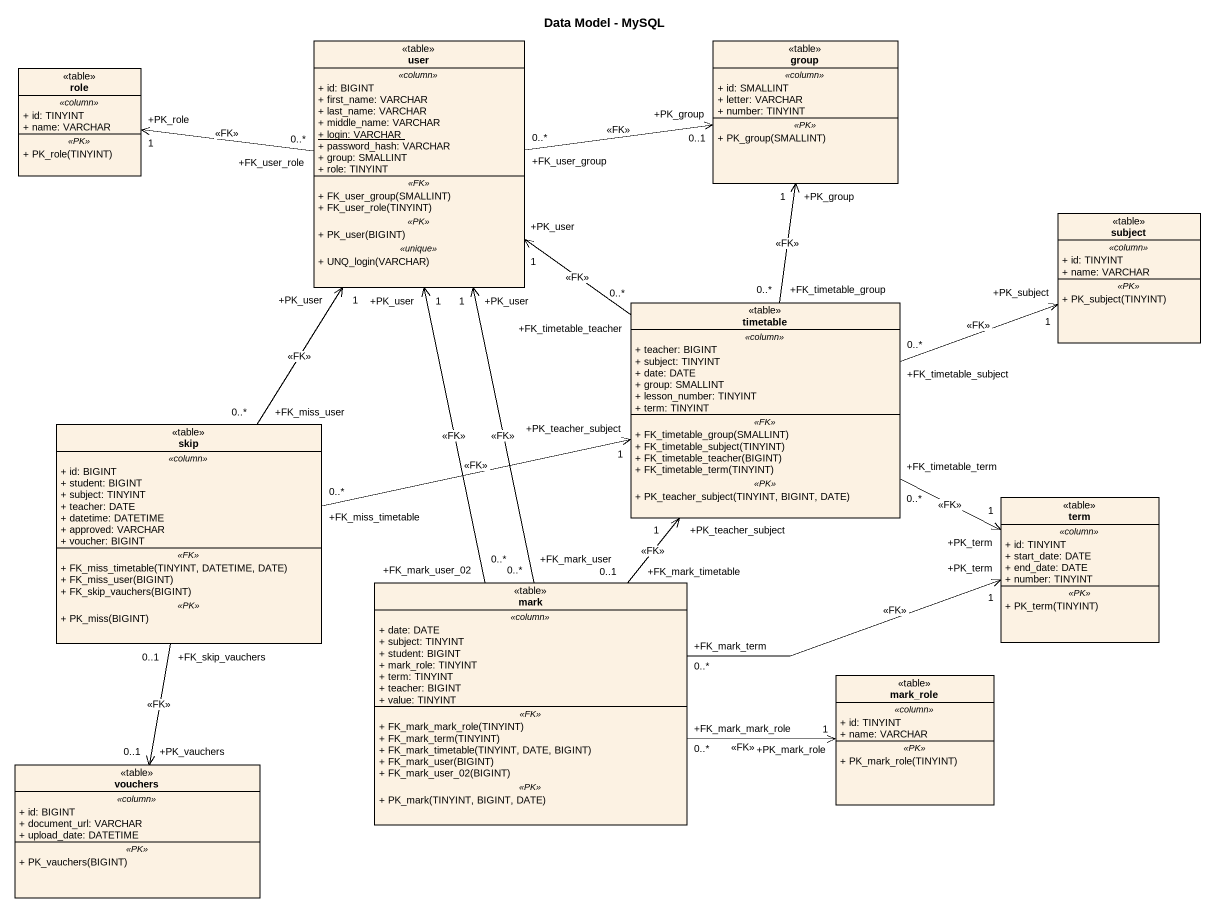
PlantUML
@startuml
title Data Model - MySQL
hide circle
hide empty members
skinparam classAttributeIconSize 0
class role <<table>> {
  .. <<column>> ..
  + id: TINYINT
  + name: VARCHAR
  .. <<PK>> ..
  + PK_role(TINYINT)
}
class user <<table>> {
  .. <<column>> ..
  + id: BIGINT
  + first_name: VARCHAR
  + last_name: VARCHAR
  + middle_name: VARCHAR
  {static} + login: VARCHAR
  + password_hash: VARCHAR
  + group: SMALLINT
  + role: TINYINT
  .. <<FK>> ..
  + FK_user_group(SMALLINT)
  + FK_user_role(TINYINT)
  .. <<PK>> ..
  + PK_user(BIGINT)
  .. <<unique>> ..
  + UNQ_login(VARCHAR)
}
class "group" as group_ <<table>> {
  .. <<column>> ..
  + id: SMALLINT
  + letter: VARCHAR
  + number: TINYINT
  .. <<PK>> ..
  + PK_group(SMALLINT)
}
class subject <<table>> {
  .. <<column>> ..
  + id: TINYINT
  + name: VARCHAR
  .. <<PK>> ..
  + PK_subject(TINYINT)
}
class timetable <<table>> {
  .. <<column>> ..
  + teacher: BIGINT
  + subject: TINYINT
  + date: DATE
  + group: SMALLINT
  + lesson_number: TINYINT
  + term: TINYINT
  .. <<FK>> ..
  + FK_timetable_group(SMALLINT)
  + FK_timetable_subject(TINYINT)
  + FK_timetable_teacher(BIGINT)
  + FK_timetable_term(TINYINT)
  .. <<PK>> ..
  + PK_teacher_subject(TINYINT, BIGINT, DATE)
}
class skip <<table>> {
  .. <<column>> ..
  + id: BIGINT
  + student: BIGINT
  + subject: TINYINT
  + teacher: DATE
  + datetime: DATETIME
  + approved: VARCHAR
  + voucher: BIGINT
  .. <<FK>> ..
  + FK_miss_timetable(TINYINT, DATETIME, DATE)
  + FK_miss_user(BIGINT)
  + FK_skip_vauchers(BIGINT)
  .. <<PK>> ..
  + PK_miss(BIGINT)
}
class term <<table>> {
  .. <<column>> ..
  + id: TINYINT
  + start_date: DATE
  + end_date: DATE
  + number: TINYINT
  .. <<PK>> ..
  + PK_term(TINYINT)
}
class mark <<table>> {
  .. <<column>> ..
  + date: DATE
  + subject: TINYINT
  + student: BIGINT
  + mark_role: TINYINT
  + term: TINYINT
  + teacher: BIGINT
  + value: TINYINT
  .. <<FK>> ..
  + FK_mark_mark_role(TINYINT)
  + FK_mark_term(TINYINT)
  + FK_mark_timetable(TINYINT, DATE, BIGINT)
  + FK_mark_user(BIGINT)
  + FK_mark_user_02(BIGINT)
  .. <<PK>> ..
  + PK_mark(TINYINT, BIGINT, DATE)
}
class mark_role <<table>> {
  .. <<column>> ..
  + id: TINYINT
  + name: VARCHAR
  .. <<PK>> ..
  + PK_mark_role(TINYINT)
}
class vouchers <<table>> {
  .. <<column>> ..
  + id: BIGINT
  + document_url: VARCHAR
  + upload_date: DATETIME
  .. <<PK>> ..
  + PK_vauchers(BIGINT)
}
user "+FK_user_role\n0..*" -left-> "+PK_role\n1" role : <<FK>>
user "+FK_user_group\n0..*" -right-> "+PK_group\n0..1" group_ : <<FK>>
timetable "+FK_timetable_teacher\n0..*" -up-> "+PK_user\n1" user : <<FK>>
timetable "+FK_timetable_group\n0..*" -up-> "+PK_group\n1" group_ : <<FK>>
timetable "+FK_timetable_subject\n0..*" -right-> "+PK_subject\n1" subject : <<FK>>
timetable "+FK_timetable_term\n0..*" -right-> "+PK_term\n1" term : <<FK>>
skip "+FK_miss_user\n0..*" -up-> "+PK_user\n1" user : <<FK>>
skip "+FK_miss_timetable\n0..*" -right-> "+PK_teacher_subject\n1" timetable : <<FK>>
skip "+FK_skip_vauchers\n0..1" --> "+PK_vauchers\n0..1" vouchers : <<FK>>
mark "+FK_mark_user\n0..*" -up-> "+PK_user\n1" user : <<FK>>
mark "+FK_mark_user_02\n0..*" -up-> "+PK_user\n1" user : <<FK>>
mark "+FK_mark_timetable\n0..1" -up-> "+PK_teacher_subject\n1" timetable : <<FK>>
mark "+FK_mark_term\n0..*" -right-> "+PK_term\n1" term : <<FK>>
mark "+FK_mark_mark_role\n0..*" -right-> "+PK_mark_role\n1" mark_role : <<FK>>
@enduml
